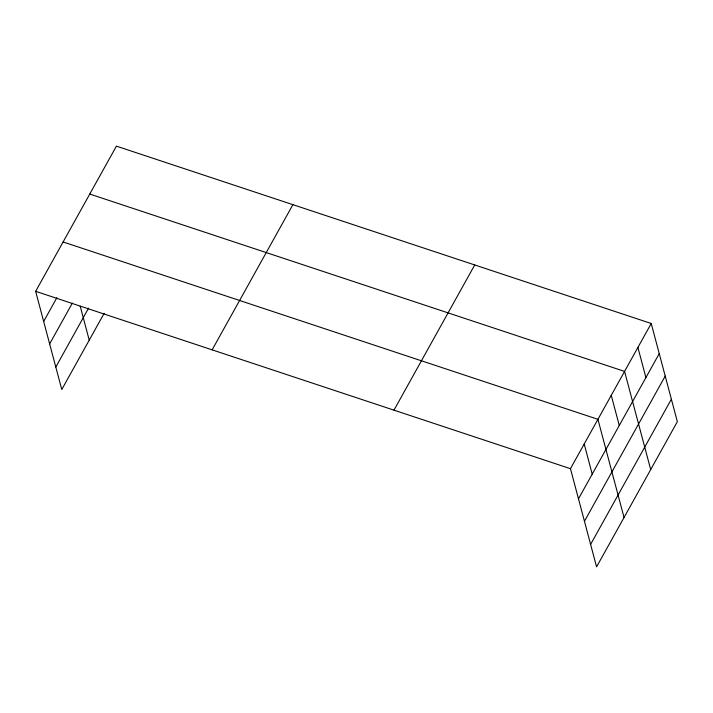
<?xml version="1.0" encoding="UTF-8"?>
<svg xmlns="http://www.w3.org/2000/svg" width="713" height="713" viewBox="0 0 713 713"><rect width="100%" height="100%" fill="white"/><g stroke="black" fill="none" stroke-linecap="round" stroke-linejoin="round"><path stroke-width="1.07" d="M104.16 313.319L61.773 389.512L35.65 291.323L116.415 146.138L651.227 323.488L677.35 421.677L596.585 566.862L570.462 468.682L651.227 323.488M43.662 321.447L56.871 297.713M49.643 343.907L72.352 303.087M55.801 367.052L88.59 308.105M212.135 349.851L292.9 204.667M393.977 410.153L474.733 264.96M578.484 498.806L659.24 353.612M584.455 521.265L665.22 376.072M590.614 544.402L671.37 399.218M89.758 194.052L624.57 371.402L650.702 469.591M63.109 241.957L597.922 419.315L624.044 517.495M35.65 291.323L570.462 468.682M637.903 347.445L645.916 377.569M611.246 395.358L619.267 425.483M584.197 443.994L592.209 474.118M80.177 306.118L89.232 340.146"/></g></svg>
